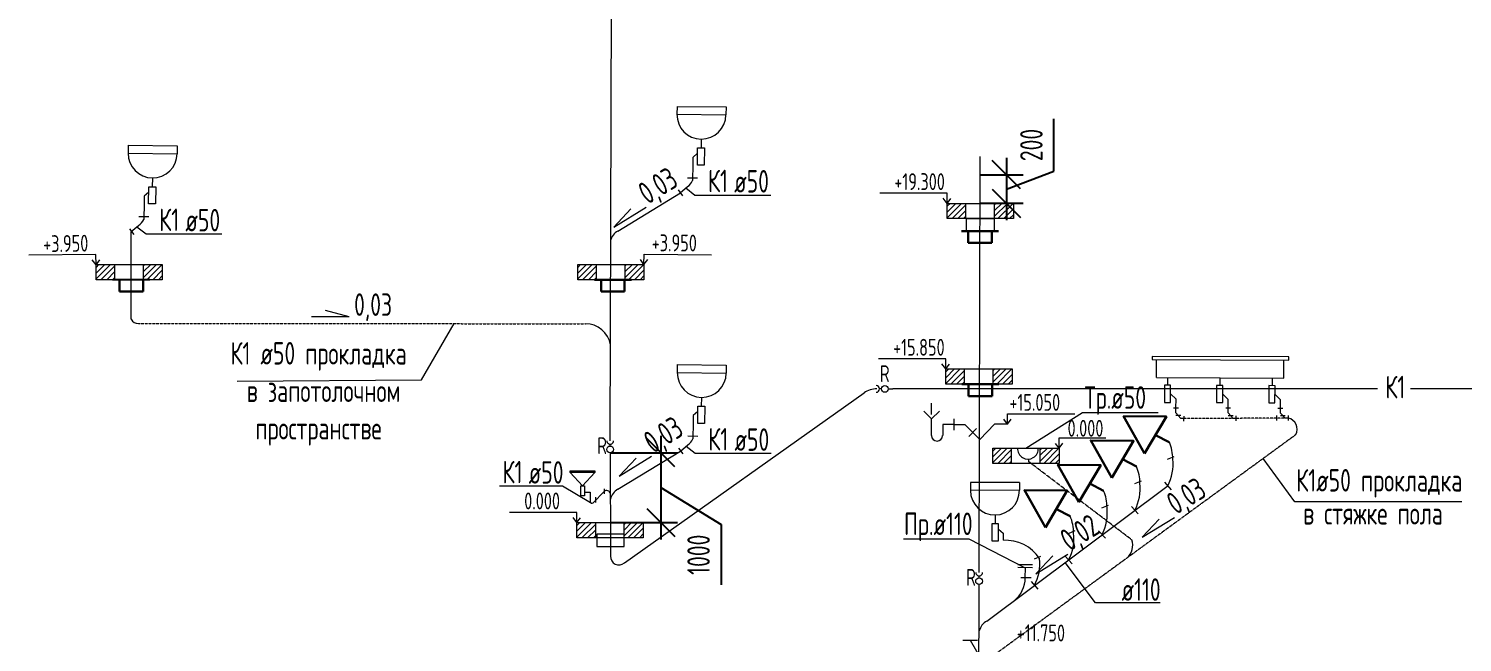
# Model space of a CAD drawing. Header units: millimetres. Extents: x -8689834 to 9419935, y -370377 to 166066.
# Drawn here: x -45546 to -32787, y -307844 to -302384 of the extents above; entities that cross this region are included whole.
import ezdxf

# ---------------------------------------------------------------- set-up
doc = ezdxf.new("R2010")
doc.units = ezdxf.units.MM
doc.header["$MEASUREMENT"] = 0
doc.linetypes.add('01_base$0$DASHED2', pattern=[0.375, 0.25, -0.125])
doc.layers.get('0').update_dxf_attribs({"color": 250, "lineweight": 9})
for name, color, linetype, lineweight in [('_ВК-Text К1', 7, 'Continuous', 30), ('_ВК-К1', 14, 'Continuous', 40), ('_ВК-К3', 30, 'Continuous', 40), ('_ВК-переход на SML', 3, 'Continuous', 30), ('_ВК-противопожарные муфты', 1, 'Continuous', 30), ('_Санпр', 7, 'Continuous', 30), ('_Сантехника', 7, 'Continuous', 30), ('ВК_канализация', 32, 'Continuous', 30), ('тх разм', 250, 'Continuous', 9)]:
    doc.layers.add(name, color=color, linetype=linetype, lineweight=lineweight)
doc.layers.add('PDF __ВК-К1', color=7, linetype='Continuous', true_color=0xb80000)
for name, color, linetype in [('PDF __К14', 3, 'Continuous'), ('PDF __Сантехника', 7, 'Continuous'), ('PDF _TEKSTBK', 7, 'Continuous')]:
    doc.layers.add(name, color=color, linetype=linetype)
doc.styles.add('ISOCPEUR', font='isocpeur.ttf', dxfattribs={"width": 0.7})
doc.styles.add('ГОСТ 2.304', font='isocpeur.ttf', dxfattribs={"width": 0.7})
doc.dimstyles.new('СПДС', dxfattribs={"dimscale": 100, "dimtxt": 2.5, "dimasz": 2.5, "dimexe": 1.5, "dimexo": 0, "dimgap": 1, "dimtad": 1, "dimdec": 0, "dimrnd": 1, "dimtxsty": 'ГОСТ 2.304', "dimblk": 'OBLIQUE', "dimcen": 2.5, "dimdle": 1.5, "dimadec": 0, "dimazin": 2, "dimtfac": 0.75, "dimtdec": 0, "dimtmove": 1, "dimatfit": 3, "dimfxl": 1, "dimtolj": 1, "dimarcsym": 1})

# ---------------------------------------------------------------- blocks, each defined once
blk = doc.blocks.new('Протв_муфта')
at = {"layer": '_ВК-противопожарные муфты', "ltscale": 200, "transparency": 33554687}
for p, q in [((-205635, 240869), (-206106, 240869)), ((-206021, 240719), (-206021, 240869)), ((-205721, 240869), (-205721, 240719)), ((-205721, 240719), (-206021, 240719))]:
    blk.add_line(p, q, dxfattribs=at)
blk = doc.blocks.new('_Oblique')
at = {"color": 0, "linetype": 'ByBlock', "lineweight": -2}
blk.add_line((-0.5, -0.5), (0.5, 0.5), dxfattribs=at)
blk = doc.blocks.new('*D2074')
at = {"layer": 'тх разм', "color": 0, "lineweight": -2, "ltscale": 100, "transparency": 16777216}
for p, q in [((-39921, -306007), (-39921, -306929)), ((-40370, -306157), (-39771, -306157)), ((-39921, -306468), (-39384, -306797)), ((-40372, -306779), (-39771, -306779)), ((-39384, -306797), (-39384, -307333))]:
    blk.add_line(p, q, dxfattribs=at)
at = {"layer": 'тх разм', "color": 0, "lineweight": -2, "ltscale": 100, "transparency": 16777216, "xscale": 250, "yscale": 250, "zscale": 250}
for p, rotation in [((-39921, -306157), 90), ((-39921, -306779), 270)]:
    blk.add_blockref('_Oblique', p, dxfattribs=dict(at, rotation=rotation))
at = {"layer": 'тх разм', "color": 0, "lineweight": 13, "ltscale": 100, "transparency": 16777216, "insert": (-39584, -307065), "char_height": 250, "attachment_point": 5, "rotation": 90, "style": 'ГОСТ 2.304'}
blk.add_mtext('\\A1;{\\H0.8x;1000}', dxfattribs=at)
blk = doc.blocks.new('*D2069')
at = {"layer": 'тх разм', "color": 0, "lineweight": -2, "ltscale": 100, "transparency": 16777216}
for p, q in [((-36422, -303652), (-36422, -303186)), ((-36845, -303533), (-36845, -304088)), ((-36845, -303811), (-36422, -303652)), ((-37076, -303683), (-36695, -303683)), ((-37077, -303938), (-36695, -303938))]:
    blk.add_line(p, q, dxfattribs=at)
at = {"layer": 'тх разм', "color": 0, "lineweight": -2, "ltscale": 100, "transparency": 16777216, "xscale": 250, "yscale": 250, "zscale": 250}
for p, rotation in [((-36845, -303683), 90), ((-36845, -303938), 270)]:
    blk.add_blockref('_Oblique', p, dxfattribs=dict(at, rotation=rotation))
at = {"layer": 'тх разм', "color": 0, "lineweight": 13, "ltscale": 100, "transparency": 16777216, "insert": (-36622, -303419), "char_height": 250, "attachment_point": 5, "rotation": 90, "style": 'ГОСТ 2.304'}
blk.add_mtext('\\A1;{\\H0.8x;200}', dxfattribs=at)
blk = doc.blocks.new('Унитаз')
at = {"layer": '_Сантехника', "lineweight": 30}
blk.add_line((-161311, 33424), (-161137, 33336), dxfattribs=at)
blk.add_lwpolyline([(-161446, 33191), (-161714, 33657), (-161176, 33657)], close=True, dxfattribs=at)

msp = doc.modelspace()

# ---------------------------------------------------------------- hatches: boundary and pattern name
at = {"layer": '_ВК-К3', "lineweight": 13}
h = msp.add_hatch(dxfattribs=at)
h.set_pattern_fill('ANSI31', scale=11.388071, angle=180)
h.set_pattern_definition([(225, (-90951.263, -324306.06), (25.566948, -25.566948), [])])
h.paths.add_polyline_path([(-37372.4, -304073.7), (-37205.7, -304073.7), (-37205.7, -303938.1), (-37372.4, -303938.1)])
h.paths.add_polyline_path([(-36949.9, -304073.7), (-36782.5, -304073.7), (-36782.5, -303938.1), (-36949.9, -303938.1)])
h = msp.add_hatch(dxfattribs=at)
h.set_pattern_fill('ANSI31', scale=11.388071, angle=180)
h.set_pattern_definition([(225, (-98525.527, -324849.678), (25.566948, -25.566948), [])])
h.paths.add_polyline_path([(-44946.7, -304617.3), (-44780, -304617.3), (-44780, -304481.7), (-44946.7, -304481.7)])
h.paths.add_polyline_path([(-44524.1, -304617.3), (-44356.8, -304617.3), (-44356.8, -304481.7), (-44524.1, -304481.7)])
h = msp.add_hatch(dxfattribs=at)
h.set_pattern_fill('ANSI31', scale=11.388071, angle=180)
h.set_pattern_definition([(225, (-94238.64, -324849.678), (25.566948, -25.566948), [])])
h.paths.add_polyline_path([(-40659.8, -304617.3), (-40493.1, -304617.3), (-40493.1, -304481.7), (-40659.8, -304481.7)])
h.paths.add_polyline_path([(-40237.2, -304617.3), (-40069.9, -304617.3), (-40069.9, -304481.7), (-40237.2, -304481.7)])
h = msp.add_hatch(dxfattribs=at)
h.set_pattern_fill('ANSI31', scale=11.388071, angle=180)
h.set_pattern_definition([(225, (-90962.19, -325780.063), (25.566948, -25.566948), [])])
h.paths.add_polyline_path([(-37383.4, -305547.7), (-37216.7, -305547.7), (-37216.7, -305412.1), (-37383.4, -305412.1)])
h.paths.add_polyline_path([(-36960.8, -305547.7), (-36793.4, -305547.7), (-36793.4, -305412.1), (-36960.8, -305412.1)])
h = msp.add_hatch(dxfattribs=at)
h.set_pattern_fill('ANSI31', scale=11.388071, angle=180)
h.set_pattern_definition([(225, (-90544.54, -326484.442), (25.566948, -25.566948), [])])
h.paths.add_polyline_path([(-36965.7, -306252.1), (-36799, -306252.1), (-36799, -306116.5), (-36965.7, -306116.5)])
h.paths.add_polyline_path([(-36543.1, -306252.1), (-36375.8, -306252.1), (-36375.8, -306116.5), (-36543.1, -306116.5)])
h = msp.add_hatch(dxfattribs=at)
h.set_pattern_fill('ANSI31', scale=11.388071, angle=180)
h.set_pattern_definition([(225, (-94245.44, -327147.208), (25.566948, -25.566948), [])])
h.paths.add_polyline_path([(-40666.6, -306914.8), (-40499.9, -306914.8), (-40499.9, -306779.3), (-40666.6, -306779.3)])
h.paths.add_polyline_path([(-40244, -306914.8), (-40076.7, -306914.8), (-40076.7, -306779.3), (-40244, -306779.3)])

# ---------------------------------------------------------------- linework, layer by layer
at = {"color": 244, "ltscale": 500, "true_color": 0x991b1e}
for points in [[(-40370.2, -306050.7), (-40348.3, -298277.2)], [(-37086.9, -307223.3), (-37076.5, -303520.4)], [(-40301.6, -304185), (-39746.2, -303844.4)], [(-39766.3, -303818.8), (-39726.2, -303870)], [(-40369.8, -306157.4), (-40367.3, -307077.9)], [(-40301.6, -306482.6), (-39746.2, -306141.9)], [(-37109.7, -314996.7), (-37087.5, -307330)], [(-37232.4, -307826.1), (-37101.4, -307826.6)]]:
    msp.add_lwpolyline(points, dxfattribs=at)
at = {"color": 18, "ltscale": 500, "true_color": 0x000000, "elevation": 0}
for points in [[(-38942.1, -303867), (-39617.3, -303867), (-39698.3, -303803.8)], [(-43826.2, -304212.6), (-44501.4, -304212.6), (-44582.4, -304149.4)], [(-38939.3, -306165.5), (-39614.5, -306165.5), (-39695.5, -306102.3)]]:
    msp.add_lwpolyline(points, dxfattribs=at)
at = {"color": 7, "ltscale": 500}
for points in [[(-37372.4, -303938.1), (-37372.4, -303847.6), (-37971.4, -303847.7)], [(-37372.4, -303938.1), (-37407.2, -303893.1)], [(-37372.4, -303938.1), (-37340.4, -303895.5)], [(-44946.7, -304484.3), (-44947.5, -304393.8), (-45546.4, -304399.1)], [(-44945.4, -304484.3), (-44980.8, -304439.7)], [(-44945.4, -304484.3), (-44914, -304441.2)], [(-40069.9, -304481.7), (-40101.7, -304438.9)], [(-40069.9, -304481.7), (-40069.4, -304391.2), (-39470.4, -304394.9)], [(-40069.9, -304481.7), (-40034.9, -304436.9)], [(-43689.6, -305519.6), (-42049.5, -305507.9), (-41760.3, -305008.8)], [(-37383.4, -305412.1), (-37383.4, -305321.6), (-37982.3, -305321.7)], [(-37383.4, -305412.1), (-37418.1, -305367.1)], [(-37383.4, -305412.1), (-37351.3, -305369.5)], [(-36835.7, -305902.2), (-36835.6, -305811.8), (-36236.7, -305812)], [(-36835.7, -305902.2), (-36867.7, -305859.6)], [(-36835.7, -305902.2), (-36800.9, -305857.2)], [(-36375.8, -306116.5), (-36407.9, -306073.8)], [(-36375.8, -306116.5), (-36375.8, -306026), (-35959.8, -306026.1)], [(-36375.8, -306116.5), (-36341.1, -306071.4)], [(-40666.6, -306779.3), (-40666.6, -306688.8), (-41265.6, -306688.9)], [(-40666.6, -306779.3), (-40701.4, -306734.2)], [(-40666.6, -306779.3), (-40634.6, -306736.6)]]:
    msp.add_lwpolyline(points, dxfattribs=at)
at = {"color": 244, "ltscale": 500, "true_color": 0x991b1e, "elevation": 0}
for points in [[(-44650.4, -304164.4), (-44610.3, -304215.7)], [(-39763.5, -306117.2), (-39723.4, -306168.5)], [(-36612.8, -307181.3), (-36743.8, -307179.8)], [(-36611.7, -307155.4), (-36742.7, -307153.8)], [(-36676, -307269.3), (-36675, -307180.6)], [(-36623.8, -307271), (-36716, -307270.3)]]:
    msp.add_lwpolyline(points, dxfattribs=at)
at = {"color": 244, "ltscale": 100, "true_color": 0x991b1e}
for points in [[(-44634.2, -304969.3), (-44633.1, -304189.1)], [(-37018.3, -307655.2), (-35405.7, -306448.2)]]:
    msp.add_lwpolyline(points, dxfattribs=at)
at = {"color": 244, "linetype": '01_base$0$DASHED2', "true_color": 0x991b1e}
for points in [[(-44568.7, -305006.5), (-40590.8, -305009.7)], [(-34334.5, -305849), (-35263.7, -305853.9)], [(-35727.8, -306932.8), (-36648.3, -306234.6)]]:
    msp.add_lwpolyline(points, dxfattribs=at)
at = {"color": 18, "ltscale": 100, "true_color": 0x000000}
for points in [[(-36670.8, -306116.5), (-36167.6, -305799.8), (-35494.3, -305799.8)], [(-37082.3, -306038.9), (-36951.2, -305901.8)], [(-36835.7, -305902.2), (-36951.6, -305902.2)], [(-37166.9, -307826.3), (-36786.2, -308483.4), (-36205.9, -308483.4)]]:
    msp.add_lwpolyline(points, dxfattribs=at)
at = {"color": 244, "linetype": '01_base$0$DASHED2', "ltscale": 0.6, "true_color": 0x991b1e}
msp.add_lwpolyline([(-37015.7, -308001.5), (-34267.8, -305994.7), (-34267.8, -305994.7), (-34267.8, -305994.7)], dxfattribs=at)
at = {"color": 18, "ltscale": 100, "true_color": 0x000000, "elevation": 0}
for points in [[(-32792.3, -306594.8), (-34276.2, -306594.8), (-34559.1, -306207.5)], [(-37760.2, -306923.3), (-37179.9, -306923.3), (-36678.3, -307180.6)]]:
    msp.add_lwpolyline(points, dxfattribs=at)
at = {"color": 7, "ltscale": 500, "elevation": 0}
msp.add_lwpolyline([(-41355, -306451.2), (-40796.3, -306451.2), (-40546.2, -306599.9)], dxfattribs=at)
at = {"ltscale": 100, "elevation": 0}
msp.add_lwpolyline([(-35477.2, -307493.8), (-36051, -307493.8), (-36320.9, -307133.2)], dxfattribs=at)
at = {"color": 244, "ltscale": 500, "true_color": 0x991b1e}
for centre, radius, start, end in [((-44570.7, -304933.9), 72.7, 209.18433, 271.57073), ((-40589.7, -305235.8), 226.1, 9.87473, 90.28164), ((-40293.5, -307082.9), 74, 176.11283, 311.68403)]:
    msp.add_arc(centre, radius, start, end, dxfattribs=at)
at = {"color": 244, "ltscale": 100, "true_color": 0x991b1e}
for centre, radius, start, end in [((-38001.6, -305784.8), 195.5, 88.58399, 124.30676), ((-34359.5, -305948.5), 102.7, 333.2611, 75.90846), ((-35867.6, -306980.7), 147.8, 310.79344, 18.91465)]:
    msp.add_arc(centre, radius, start, end, dxfattribs=at)
at = {"layer": '_ВК-Text К1', "color": 7, "lineweight": 13, "ltscale": 100}
for p, q in [((-40338.4, -304149.1), (-40051.3, -303971.9)), ((-40338.4, -304149.1), (-40187.4, -303988.1)), ((-42692.7, -304948.1), (-43030.2, -304948.6)), ((-42692.7, -304948.1), (-42905.9, -304890.7)), ((-40289.8, -306365.7), (-40002.6, -306188.4)), ((-40289.8, -306365.7), (-40138.7, -306204.6)), ((-35635.8, -306910), (-35348.7, -306732.7)), ((-35635.8, -306910), (-35484.8, -306748.9)), ((-36583.4, -307235.8), (-36296.2, -307058.6)), ((-36583.4, -307235.8), (-36432.3, -307074.8))]:
    msp.add_line(p, q, dxfattribs=at)
at = {"layer": '_ВК-К1', "lineweight": 13}
for p, q in [((-39635.5, -303591.5, 0), (-39637.2, -303735.8, 0)), ((-39749.1, -303843.5, 0), (-39683.7, -303789.2, 0)), ((-44519.6, -303937.1, 0), (-44521.3, -304081.4, 0)), ((-44633.1, -304189.1), (-44567.7, -304134.8, 0)), ((-39632.7, -305890, 0), (-39634.4, -306034.2, 0)), ((-39746.2, -306141.9), (-39680.8, -306087.7, 0))]:
    msp.add_line(p, q, dxfattribs=at)
at = {"layer": '_ВК-К1', "lineweight": 13, "ltscale": 100}
msp.add_line((-40424.2, -306502.9), (-40523.5, -306601.7, 0), dxfattribs=at)
at = {"layer": '_ВК-К1', "lineweight": 13, "transparency": 33554687, "elevation": 0, "flags": 128}
for points in [[(-39681.4, -303709.7), (-39592.5, -303710.7)], [(-44565.5, -304055.3), (-44476.6, -304056.3)], [(-39678.6, -306008.1), (-39589.7, -306009.2)], [(-35409.3, -306215.7), (-35350.3, -306191.5)], [(-35702, -306431.6), (-35643.1, -306407.4)], [(-35438.7, -306419.1), (-35377.6, -306486.6)], [(-35994.6, -306647.7), (-35935.6, -306623.5)], [(-35731.4, -306634.9), (-35670.4, -306702.4)], [(-36291.7, -306874.7), (-36232.8, -306850.5)], [(-36024, -306851), (-35962.9, -306918.5)], [(-36595.6, -307100.9), (-36536.7, -307076.7)], [(-36321.1, -307078), (-36260.1, -307145.5)], [(-36625, -307304.2), (-36564, -307371.7)]]:
    msp.add_lwpolyline(points, dxfattribs=at)
at = {"layer": '_ВК-К1', "lineweight": 13, "transparency": 33554687, "flags": 128}
for points in [[(-35356.8, -305756.4), (-35313.2, -305756.6)], [(-35335.2, -305801.1), (-35335, -305756.5)], [(-35263.7, -305854), (-35291.7, -305853.9), (-35335.2, -305801.1)], [(-35335.2, -305822.9), (-35291.7, -305823.1)], [(-35263.8, -305876.3), (-35263.6, -305831.7)], [(-34892.1, -305758.2), (-34848.6, -305758.4)], [(-34870.6, -305824.7), (-34827, -305824.8)], [(-34870.5, -305802.9), (-34870.3, -305758.3)], [(-34799.1, -305851.6), (-34827.1, -305851.4), (-34870.5, -305802.9)], [(-34799.2, -305873.7), (-34799, -305829.1)], [(-34440.2, -305826.3), (-34440.3, -305870.9)], [(-34428.5, -305759.9), (-34383.9, -305760.1)], [(-34406, -305826.4), (-34362.4, -305826.6)], [(-34405.9, -305804.6), (-34405.7, -305760)], [(-34334.5, -305849.5), (-34362.5, -305849.4), (-34405.9, -305804.6)], [(-34334.6, -305871.3), (-34334.4, -305826.7)], [(-40420.1, -306522), (-40420.1, -306477.4)], [(-40498, -306598.6), (-40498, -306554)], [(-40498, -306599.4), (-40498, -306554.8)]]:
    msp.add_lwpolyline(points, dxfattribs=at)
at = {"layer": '_ВК-К1', "lineweight": 13, "ltscale": 100}
for centre, radius, start, end in [((-39752.9, -303682.1, 0), 127.5, 302.90836, 335.11571), ((-44637, -304027.7, 0), 127.5, 302.90836, 335.11571), ((-40241.3, -304300.6), 130.3, 117.53368, 167.71183), ((-39750.1, -305980.6, 0), 127.5, 302.90836, 335.11571), ((-35744.3, -306213.2, 0), 380.9, 359.94406, 23.22372), ((-35774.7, -306260.6, 0), 413.9, 332.3219, 6.51156), ((-36037.1, -306429.1, 0), 380.9, 359.94406, 23.22372), ((-40241.3, -306598.2), 130.3, 117.53368, 167.71183), ((-36067.4, -306476.4, 0), 413.9, 332.3219, 6.51156), ((-40534, -306590.8, 0), 15.2, 178.01846, 314.00596), ((-40401.5, -306527.2), 33.2, 9.99679, 133.04284), ((-36329.6, -306645.2, 0), 380.9, 359.94406, 23.22372), ((-36626.8, -306872.2, 0), 380.9, 359.94406, 23.22372), ((-36360, -306692.5, 0), 413.9, 332.3219, 6.51156), ((-36657.1, -306919.5, 0), 413.9, 332.3219, 6.51156), ((-36852.4, -307298.8, 0), 362.7, 33.45904, 93.18901), ((-36961, -307145.7, 0), 413.9, 332.3219, 6.51156), ((-36937.9, -307268), 261.9, 308.14386, 359.70172), ((-36958.1, -307770.8), 130.3, 117.53368, 167.71183)]:
    msp.add_arc(centre, radius, start, end, dxfattribs=at)
at = {"layer": '_ВК-К3', "color": 7, "lineweight": 13}
for p, q in [((-37205.1, -304073.7), (-37205.1, -303938.1)), ((-36950.3, -304073.2), (-36949.9, -303937.6)), ((-44779.4, -304617.3), (-44779.4, -304481.7)), ((-44524.5, -304616.8), (-44524.1, -304481.2)), ((-40492.5, -304617.3), (-40492.5, -304481.7)), ((-40237.6, -304616.8), (-40237.2, -304481.2)), ((-37216, -305547.7), (-37216, -305412.1)), ((-36961.2, -305547.2), (-36960.8, -305411.6)), ((-36798, -306251.6), (-36798.4, -306116)), ((-36543.2, -306252.1), (-36543.2, -306116.5)), ((-40499.3, -306914.8), (-40499.3, -306779.3)), ((-40245.2, -306914.8), (-40245.2, -306779.3))]:
    msp.add_line(p, q, dxfattribs=at)
for points in [[(-36782.5, -304073.7), (-37372.4, -304073.7), (-37372.4, -303938.1), (-36782.5, -303938.1)], [(-44356.8, -304617.3), (-44946.7, -304617.3), (-44946.7, -304481.7), (-44356.8, -304481.7)], [(-40069.9, -304617.3), (-40659.8, -304617.3), (-40659.8, -304481.7), (-40069.9, -304481.7)], [(-36793.4, -305547.7), (-37383.4, -305547.7), (-37383.4, -305412.1), (-36793.4, -305412.1)], [(-36375.8, -306252.1), (-36965.7, -306252.1), (-36965.7, -306116.5), (-36375.8, -306116.5)], [(-40076.7, -306914.8), (-40666.6, -306914.8), (-40666.6, -306779.3), (-40076.7, -306779.3)]]:
    msp.add_lwpolyline(points, close=True, dxfattribs=at)
at = {"layer": '_ВК-переход на SML', "lineweight": 13}
for points in [[(-37198.1, -304073.7), (-36954.5, -304073.7), (-36954.5, -304185), (-37198.1, -304185)], [(-40246.1, -306880.5), (-40489.7, -306881.6), (-40489.2, -306992.9), (-40245.5, -306991.8)]]:
    msp.add_lwpolyline(points, close=True, dxfattribs=at)
at = {"layer": '_Санпр', "lineweight": 13}
for p, q in [((-39776.1, -303074.9, 0), (-39777, -303145.4, 0)), ((-39777, -303145.4, 0), (-39340.7, -303150.6, 0)), ((-39776.1, -303074.9, 0), (-39339.9, -303080.1, 0)), ((-39339.9, -303080.1, 0), (-39340.7, -303150.6, 0)), ((-44660.2, -303420.5, 0), (-44661, -303491, 0)), ((-44660.2, -303420.5, 0), (-44224, -303425.7, 0)), ((-44224, -303425.7, 0), (-44224.8, -303496.2, 0)), ((-39561.5, -303366.1, 0), (-39562.4, -303445.2, 0)), ((-44661, -303491, 0), (-44224.8, -303496.2, 0)), ((-39634.8, -303528.8, 0), (-39635.5, -303591.5, 0)), ((-39593.5, -303492.5, 0), (-39634.8, -303528.8, 0)), ((-44445.5, -303711.8, 0), (-44446.5, -303790.8, 0)), ((-44518.9, -303874.4, 0), (-44519.6, -303937.1, 0)), ((-44477.6, -303838.1, 0), (-44518.9, -303874.4, 0)), ((-39773.3, -305373.4, 0), (-39774.1, -305443.9, 0)), ((-39774.1, -305443.9, 0), (-39337.9, -305449.1, 0)), ((-39773.3, -305373.4, 0), (-39337.1, -305378.6, 0)), ((-39337.1, -305378.6, 0), (-39337.9, -305449.1, 0)), ((-39558.6, -305664.6, 0), (-39559.6, -305743.7, 0)), ((-39632, -305827.3, 0), (-39632.7, -305890, 0)), ((-39590.7, -305791, 0), (-39632, -305827.3, 0)), ((-40728.2, -306333, 0), (-40617.5, -306453, 0)), ((-40617.5, -306453, 0), (-40506.8, -306333, 0)), ((-36728.6, -306420.8), (-37164.9, -306423.2)), ((-37164.9, -306423.2), (-37164.5, -306493.7)), ((-36728.6, -306420.8), (-36728.2, -306491.4)), ((-40600.7, -306508.4, 0), (-40549.2, -306508.4, 0)), ((-40549.2, -306508.4, 0), (-40549.2, -306590.3, 0)), ((-36728.2, -306491.4), (-37164.5, -306493.7)), ((-36945.2, -306710.7), (-36944.8, -306789.8)), ((-36914, -306837.2), (-36873, -306873.8)), ((-36873, -306873.8), (-36872.6, -306936.6))]:
    msp.add_line(p, q, dxfattribs=at)
at = {"layer": '_Санпр', "lineweight": 13, "elevation": 0}
for points in [[(-39592.9, -303444.9), (-39531.9, -303445.6), (-39533.7, -303598.2), (-39594.7, -303597.4)], [(-44477, -303790.5), (-44416, -303791.2), (-44417.8, -303943.8), (-44478.8, -303943)], [(-39590.1, -305743.3), (-39529.1, -305744.1), (-39530.9, -305896.6), (-39591.9, -305895.9)], [(-40728.2, -306319.3), (-40506.8, -306319.3), (-40506.8, -306333), (-40728.2, -306333)], [(-40631.9, -306453), (-40600.7, -306453), (-40600.7, -306540.7), (-40631.9, -306540.7)]]:
    msp.add_lwpolyline(points, close=True, dxfattribs=at)
at = {"layer": '_Санпр', "lineweight": 13}
msp.add_lwpolyline([(-36914.3, -306789.6), (-36975.3, -306789.9), (-36974.4, -306942.5), (-36913.4, -306942.2)], close=True, dxfattribs=at)
for centre, start, end in [((-39558.8, -303148, 0), 179.31326, 359.31326), ((-44442.9, -303493.6, 0), 179.31326, 359.31326), ((-39556, -305446.5, 0), 179.31326, 359.31326), ((-36946.4, -306492.6), 180.30753, 0.30753)]:
    msp.add_arc(centre, 218.1, start, end, dxfattribs=at)
at = {"layer": '_Сантехника', "lineweight": 13}
for points in [[(-34329.8, -305305), (-35546.5, -305301), (-35546.6, -305329), (-34329.9, -305333), (-34329.8, -305305)], [(-34376.2, -305492.6), (-34375.6, -305332.8)], [(-35508, -305488.3), (-34376.2, -305492.6)], [(-35383, -305557.2), (-35438, -305557), (-35438.5, -305709.5), (-35383.6, -305709.7), (-35383, -305557.2)], [(-35409.2, -305488.6), (-35409.4, -305557.1)], [(-34918.3, -305559), (-34973.3, -305558.7), (-34973.9, -305711.2), (-34918.9, -305711.4), (-34918.3, -305559)], [(-34944.5, -305490.4), (-34944.8, -305558.9)], [(-34453.7, -305560.7), (-34508.7, -305560.5), (-34509.2, -305713), (-34454.3, -305713.2), (-34453.7, -305560.7)], [(-34479.9, -305492.2), (-34480.1, -305560.6)], [(-35334.7, -305681.8), (-35383.3, -305633.9)], [(-35335, -305756.5), (-35334.7, -305681.8)], [(-34870.1, -305683.6), (-34918.6, -305635.7)], [(-34870.3, -305758.3), (-34870.1, -305683.6)], [(-34405.4, -305685.4), (-34454, -305637.5)], [(-34405.7, -305760), (-34405.4, -305685.4)]]:
    msp.add_lwpolyline(points, dxfattribs=at)
at = {"layer": '_Сантехника', "lineweight": 13, "elevation": 0}
msp.add_lwpolyline([(-35508, -305488.3), (-35507.4, -305328.6)], dxfattribs=at)
at = {"layer": '_Сантехника', "lineweight": 13}
msp.add_arc((-36652.9, -306120.7), 93, 177.43263, 2.56737, dxfattribs=at)
at = {"layer": 'PDF __ВК-К1', "lineweight": 13}
for points in [[(-37312.5, -305907.1), (-37410.9, -305907.1)], [(-37312.5, -305856.8), (-37312.5, -305955.2)], [(-37312.5, -305907.1), (-37214.1, -305907.1), (-37082.3, -306038.9)], [(-37109.5, -305940.6), (-37178.6, -306011.7)]]:
    msp.add_lwpolyline(points, dxfattribs=at)
at = {"layer": 'PDF __К14', "lineweight": 13}
msp.add_lwpolyline([(-37511.3, -305817.1), (-37511.3, -305716.6)], dxfattribs=at)
at = {"layer": 'PDF __Сантехника', "color": 18, "lineweight": 13, "true_color": 0x000000}
msp.add_lwpolyline([(-36648.3, -306213.5), (-36648.3, -306234.6)], dxfattribs=at)
at = {"layer": 'PDF _TEKSTBK', "lineweight": 13}
for points in [[(-37511.3, -305856.8), (-37580.4, -305787.8)], [(-37511.3, -306005.4), (-37511.3, -305856.8), (-37440.2, -305787.8)], [(-37410.9, -305907.1), (-37410.9, -306005.4)]]:
    msp.add_lwpolyline(points, dxfattribs=at)
msp.add_arc((-37462.1, -306004.4), 49.2, 180.00001, 359.99999, dxfattribs=at)
at = {"layer": 'ВК_канализация', "color": 244, "lineweight": 13, "ltscale": 500, "true_color": 0x991b1e}
for points in [[(-37956.6, -305589.4), (-37973.4, -305589.4)], [(-37896.6, -305589.4), (-37856.5, -305589.4)], [(-33540.3, -305589.4), (-37856.5, -305589.4)], [(-30254.3, -305589.4), (-33247.2, -305589.4)], [(-40244.3, -307138.1), (-38111.8, -305623.3)], [(-40370.4, -306097.4), (-40370.3, -306080.7)], [(-37087.2, -307270), (-37087.1, -307253.3)]]:
    msp.add_lwpolyline(points, dxfattribs=at)
for centre in [(-37926.6, -305589.4), (-40370.6, -306127.4), (-37087.4, -307300)]:
    msp.add_circle(centre, 30, dxfattribs=at)
for centre, start, end in [((-38003.4, -305589.4), 270, 90), ((-40370.2, -306050.7), 179.67036, 359.67036), ((-37086.9, -307223.3), 179.67036, 359.67036)]:
    msp.add_arc(centre, 30, start, end, dxfattribs=at)

# ---------------------------------------------------------------- block references
at = {"layer": '_ВК-К1', "lineweight": 13, "xscale": 0.7, "yscale": 0.7, "zscale": 0.7}
for p in [(107031, -472793.4), (103762.4, -473225.7), (107032.6, -474156.1)]:
    msp.add_blockref('Протв_муфта', p, dxfattribs=at)
at = {"layer": '_ВК-К1', "lineweight": 13, "xscale": -0.7, "yscale": 0.7, "zscale": 0.7, "rotation": 0.2687430057207063}
msp.add_blockref('Протв_муфта', (-187949.7, -473899.8), dxfattribs=at)
at = {"layer": '_Сантехника', "lineweight": 13, "xscale": 0.7082066135345118, "yscale": 0.7082066135345118, "zscale": 0.7082066135345118, "rotation": 359.47965045849}
for p in [(78504.7, -330707.4, 0), (78211.9, -330923.3, 0), (77919.4, -331139.4, 0), (77622.3, -331366.4, 0)]:
    msp.add_blockref('Унитаз', p, dxfattribs=at)

# ---------------------------------------------------------------- texts
at = {"layer": 'ВК_канализация', "color": 18, "ltscale": 100, "true_color": 0x000000, "style": 'ISOCPEUR'}
for s, insert, char_height, width, attachment_point, rotation in [('0,03', (-40078.9, -303888.2), 200, 5891.51, 4, 31.65474), ('\\pxi-1,l1,t1,5;+19.300', (-37842.1, -303745.2), 150, 7500, 4, 0.04194), ('\\pxi-1,l1,t1,5;+3.950', (-45417.8, -304298.3), 150, 7500, 4, 0.87658), ('\\pxi-1,l1,t1,5;+3.950', (-39599.1, -304291.6), 150, 7500, 6, 359.61889), ('\\pxi-1,l1,t1,5;+15.850', (-37853, -305219.2), 150, 7500, 4, 0.04194), ('\\pxi-1,l1,t1,5;+15.050', (-36366, -305709.4), 150, 7500, 6, 359.94981), ('0,03', (-40030.3, -306104.7), 200, 5891.51, 4, 31.65474), ('\\pxi-1,l1,t1,5;0.000', (-35981.3, -305939.7), 150, 7500, 6, 359.95806), ('0,03', (-35376.3, -306649), 200, 5891.51, 4, 31.65474), ('\\pxi-1,l1,t1,5;0.000', (-41136.2, -306586.4), 150, 7500, 4, 0.04194), ('0,02', (-36323.9, -306974.9), 200, 5891.51, 4, 31.65474), ('+11.750', (-36322.7, -307761.8), 150, 7500, 6, 359.61889)]:
    msp.add_mtext(s, dxfattribs=dict(at, insert=insert, char_height=char_height, width=width, attachment_point=attachment_point, rotation=rotation))
at = {"layer": 'ВК_канализация', "color": 18, "ltscale": 100, "true_color": 0x000000, "char_height": 200, "attachment_point": 4, "style": 'ISOCPEUR'}
for s, insert, width in [('К1', (-39500.8, -303738.9, 0), 5891.51), ('\\pxi-1,l1,t1,5;ø50', (-39267.6, -303742.1, 0), 7500), ('К1', (-44384.9, -304084.5, 0), 5891.51), ('\\pxi-1,l1,t1,5;ø50', (-44151.7, -304087.7, 0), 7500), ('0,03', (-42650.2, -304862.8), 5891.51), ('\\pxi-1,l1,qc,t1,5;К1 ø50 прокладка\\P\\pi0,l0,tz; в запотолочном \\Pпространстве', (-43783.8, -305633.2), 1634.997), ('\\pxi-1,l1,t1,5;Тр.ø50', (-36149.1, -305693.2), 5891.51), ('К1', (-33472.2, -305573.1), 5891.51), ('К1', (-39498, -306037.4, 0), 5891.51), ('\\pxi-1,l1,t1,5;ø50', (-39264.8, -306040.5, 0), 7500), ('К1', (-41329.4, -306329.6, 0), 5891.51), ('\\pxi-1,l1,t1,5;ø50', (-41096.2, -306332.8, 0), 7500), ('К1ø50 прокладка ', (-34265.3, -306429.8, 0), 7500), ('\\pxi-1,l1,t1,5;Пр.ø110', (-37756, -306816.9, 0), 5891.51), ('в стяжке пола', (-34202.8, -306696.3, 0), 5891.51), ('\\pxi-1,l1,t1,5;ø110', (-35819.7, -307375.2), 7500)]:
    msp.add_mtext(s, dxfattribs=dict(at, insert=insert, width=width))
at = {"layer": 'ВК_канализация', "color": 7, "ltscale": 100, "char_height": 150, "width": 7500, "attachment_point": 4, "rotation": 0.04194, "style": 'ISOCPEUR'}
for insert in [(-37970.6, -305453.8), (-40486.4, -306093.8), (-37203.1, -307266.4)]:
    msp.add_mtext('\\pxi-1,l1,t1,5;R', dxfattribs=dict(at, insert=insert))

# ---------------------------------------------------------------- dimensions: what is measured, and where the dimension line sits
at = {"layer": 'тх разм', "color": 7, "lineweight": 13, "ltscale": 100}
for base, p1, p2, text, picture, middle in [((-36844.5, -303938.1), (-37076.5, -303683.5), (-37077.5, -303938.1), '{\\H0.8x;200}', '*D2069', (-36422.3, -303551.9)), ((-39921.1, -306779.3), (-40369.8, -306157.4), (-40371.7, -306779.3), '{\\H0.8x;1000}', '*D2074', (-39384.1, -306897.2))]:
    dim = msp.add_linear_dim(base=base, p1=p1, p2=p2, angle=90, text=text, dimstyle='СПДС', dxfattribs=at)
    dim.commit()
    dim.dimension.update_dxf_attribs({"geometry": picture, "text_midpoint": middle, "dimtype": 160})

doc.saveas('drawing.dxf')
